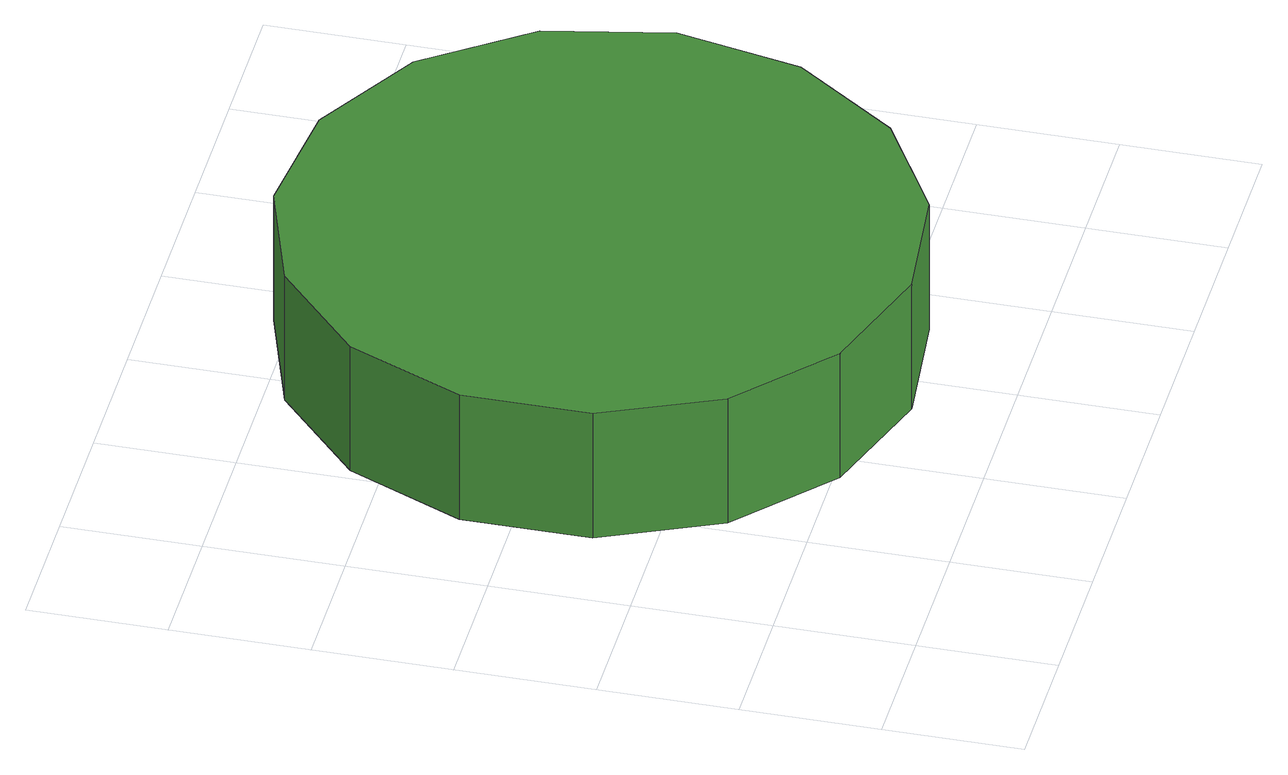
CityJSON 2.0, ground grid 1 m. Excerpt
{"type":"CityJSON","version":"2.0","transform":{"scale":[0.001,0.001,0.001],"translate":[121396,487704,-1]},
"CityObjects":{
"tree1":{"type":"SolitaryVegetationObject","attributes":{"function":"something"},"geometry":[{"type":"MultiSurface","lod":"1","boundaries":[[[0,1,2,3,4,5,6,7,8,9,10,11,12,13,14]],[[15,16,17,18,19,20,21,22,23,24,25,26,27,28,29]],[[0,29,28,1]],[[1,28,27,2]],[[2,27,26,3]],[[3,26,25,4]],[[4,25,24,5]],[[5,24,23,6]],[[6,23,22,7]],[[7,22,21,8]],[[8,21,20,9]],[[9,20,19,10]],[[10,19,18,11]],[[11,18,17,12]],[[12,17,16,13]],[[13,16,15,14]],[[14,15,29,0]]]}]}
},
"vertices":[
[5165,2903,1822],[4971,3817,1822],[4421,4573,1822],[3612,5041,1822],[2682,5138,1822],[1793,4849,1822],[1098,4224,1822],[718,3370,1822],[718,2435,1822],[1098,1581,1822],[1793,956,1822],[2682,667,1822],[3612,764,1822],[4421,1232,1822],[4971,1988,1822],[4971,1988,777],[4421,1232,777],[3612,764,777],[2682,667,777],[1793,956,777],[1098,1581,777],[718,2435,777],[718,3370,777],[1098,4224,777],[1793,4849,777],[2682,5138,777],[3612,5041,777],[4421,4573,777],[4971,3817,777],[5165,2903,777]
]}
